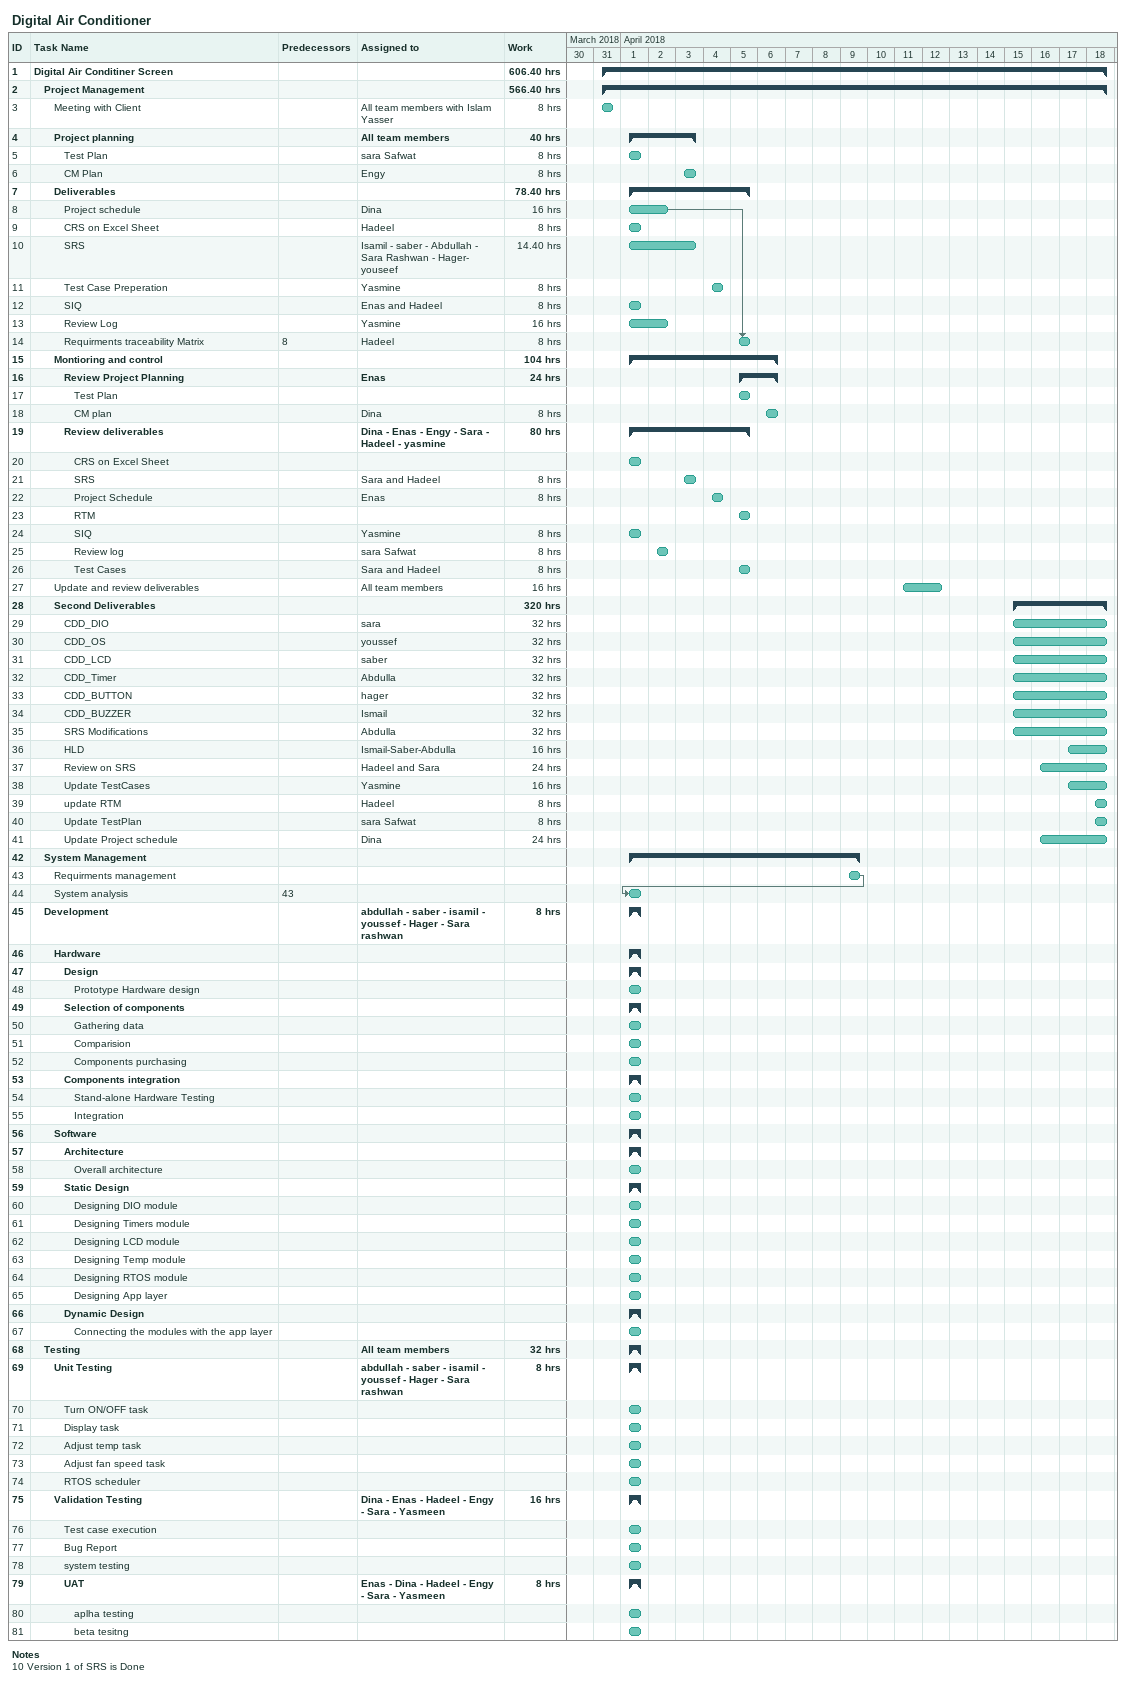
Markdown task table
Digital Air Conditioner

| ID | Level | Task | Start | Finish | Predecessors | Resources | Work (h) |
|---|---|---|---|---|---|---|---|
| 1 | 1 | **Digital Air Conditiner Screen** | 2018-03-31 | 2018-04-18 |  |  | 606.40 |
| 2 | 2 | **Project Management** | 2018-03-31 | 2018-04-18 |  |  | 566.40 |
| 3 | 3 | Meeting with Client | 2018-03-31 | 2018-03-31 |  | All team members with Islam Yasser | 8 |
| 4 | 3 | **Project planning** | 2018-04-01 | 2018-04-03 |  | All team members | 40 |
| 5 | 4 | Test Plan | 2018-04-01 | 2018-04-01 |  | sara Safwat | 8 |
| 6 | 4 | CM Plan | 2018-04-03 | 2018-04-03 |  | Engy | 8 |
| 7 | 3 | **Deliverables** | 2018-04-01 | 2018-04-05 |  |  | 78.40 |
| 8 | 4 | Project schedule | 2018-04-01 | 2018-04-02 |  | Dina | 16 |
| 9 | 4 | CRS on Excel Sheet | 2018-04-01 | 2018-04-01 |  | Hadeel | 8 |
| 10 | 4 | SRS | 2018-04-01 | 2018-04-03 |  | Isamil - saber - Abdullah - Sara Rashwan - Hager- youseef | 14.40 |
| 11 | 4 | Test Case Preperation | 2018-04-04 | 2018-04-04 |  | Yasmine | 8 |
| 12 | 4 | SIQ | 2018-04-01 | 2018-04-01 |  | Enas and Hadeel | 8 |
| 13 | 4 | Review Log | 2018-04-01 | 2018-04-02 |  | Yasmine | 16 |
| 14 | 4 | Requirments traceability Matrix | 2018-04-05 | 2018-04-05 | 8 | Hadeel | 8 |
| 15 | 3 | **Montioring and control** | 2018-04-01 | 2018-04-06 |  |  | 104 |
| 16 | 4 | **Review Project Planning** | 2018-04-05 | 2018-04-06 |  | Enas | 24 |
| 17 | 5 | Test Plan | 2018-04-05 | 2018-04-05 |  |  |  |
| 18 | 5 | CM plan | 2018-04-06 | 2018-04-06 |  | Dina | 8 |
| 19 | 4 | **Review deliverables** | 2018-04-01 | 2018-04-05 |  | Dina - Enas - Engy - Sara - Hadeel - yasmine | 80 |
| 20 | 5 | CRS on Excel Sheet | 2018-04-01 | 2018-04-01 |  |  |  |
| 21 | 5 | SRS | 2018-04-03 | 2018-04-03 |  | Sara and Hadeel | 8 |
| 22 | 5 | Project Schedule | 2018-04-04 | 2018-04-04 |  | Enas | 8 |
| 23 | 5 | RTM | 2018-04-05 | 2018-04-05 |  |  |  |
| 24 | 5 | SIQ | 2018-04-01 | 2018-04-01 |  | Yasmine | 8 |
| 25 | 5 | Review log | 2018-04-02 | 2018-04-02 |  | sara Safwat | 8 |
| 26 | 5 | Test Cases | 2018-04-05 | 2018-04-05 |  | Sara and Hadeel | 8 |
| 27 | 3 | Update and review deliverables | 2018-04-11 | 2018-04-12 |  | All team members | 16 |
| 28 | 3 | **Second Deliverables** | 2018-04-15 | 2018-04-18 |  |  | 320 |
| 29 | 4 | CDD_DIO | 2018-04-15 | 2018-04-18 |  | sara | 32 |
| 30 | 4 | CDD_OS | 2018-04-15 | 2018-04-18 |  | youssef | 32 |
| 31 | 4 | CDD_LCD | 2018-04-15 | 2018-04-18 |  | saber | 32 |
| 32 | 4 | CDD_Timer | 2018-04-15 | 2018-04-18 |  | Abdulla | 32 |
| 33 | 4 | CDD_BUTTON | 2018-04-15 | 2018-04-18 |  | hager | 32 |
| 34 | 4 | CDD_BUZZER | 2018-04-15 | 2018-04-18 |  | Ismail | 32 |
| 35 | 4 | SRS Modifications | 2018-04-15 | 2018-04-18 |  | Abdulla | 32 |
| 36 | 4 | HLD | 2018-04-17 | 2018-04-18 |  | Ismail-Saber-Abdulla | 16 |
| 37 | 4 | Review on SRS | 2018-04-16 | 2018-04-18 |  | Hadeel and Sara | 24 |
| 38 | 4 | Update TestCases | 2018-04-17 | 2018-04-18 |  | Yasmine | 16 |
| 39 | 4 | update RTM | 2018-04-18 | 2018-04-18 |  | Hadeel | 8 |
| 40 | 4 | Update TestPlan | 2018-04-18 | 2018-04-18 |  | sara Safwat | 8 |
| 41 | 4 | Update Project schedule | 2018-04-16 | 2018-04-18 |  | Dina | 24 |
| 42 | 2 | **System Management** | 2018-04-01 | 2018-04-09 |  |  |  |
| 43 | 3 | Requirments management | 2018-04-09 | 2018-04-09 |  |  |  |
| 44 | 3 | System analysis | 2018-04-01 | 2018-04-01 | 43 |  |  |
| 45 | 2 | **Development** | 2018-04-01 | 2018-04-01 |  | abdullah - saber - isamil - youssef - Hager - Sara rashwan | 8 |
| 46 | 3 | **Hardware** | 2018-04-01 | 2018-04-01 |  |  |  |
| 47 | 4 | **Design** | 2018-04-01 | 2018-04-01 |  |  |  |
| 48 | 5 | Prototype Hardware design | 2018-04-01 | 2018-04-01 |  |  |  |
| 49 | 4 | **Selection of components** | 2018-04-01 | 2018-04-01 |  |  |  |
| 50 | 5 | Gathering data | 2018-04-01 | 2018-04-01 |  |  |  |
| 51 | 5 | Comparision | 2018-04-01 | 2018-04-01 |  |  |  |
| 52 | 5 | Components purchasing | 2018-04-01 | 2018-04-01 |  |  |  |
| 53 | 4 | **Components integration** | 2018-04-01 | 2018-04-01 |  |  |  |
| 54 | 5 | Stand-alone Hardware Testing | 2018-04-01 | 2018-04-01 |  |  |  |
| 55 | 5 | Integration | 2018-04-01 | 2018-04-01 |  |  |  |
| 56 | 3 | **Software** | 2018-04-01 | 2018-04-01 |  |  |  |
| 57 | 4 | **Architecture** | 2018-04-01 | 2018-04-01 |  |  |  |
| 58 | 5 | Overall architecture | 2018-04-01 | 2018-04-01 |  |  |  |
| 59 | 4 | **Static Design** | 2018-04-01 | 2018-04-01 |  |  |  |
| 60 | 5 | Designing DIO module | 2018-04-01 | 2018-04-01 |  |  |  |
| 61 | 5 | Designing Timers module | 2018-04-01 | 2018-04-01 |  |  |  |
| 62 | 5 | Designing LCD module | 2018-04-01 | 2018-04-01 |  |  |  |
| 63 | 5 | Designing Temp module | 2018-04-01 | 2018-04-01 |  |  |  |
| 64 | 5 | Designing RTOS module | 2018-04-01 | 2018-04-01 |  |  |  |
| 65 | 5 | Designing App layer | 2018-04-01 | 2018-04-01 |  |  |  |
| 66 | 4 | **Dynamic Design** | 2018-04-01 | 2018-04-01 |  |  |  |
| 67 | 5 | Connecting the modules with the app layer | 2018-04-01 | 2018-04-01 |  |  |  |
| 68 | 2 | **Testing** | 2018-04-01 | 2018-04-01 |  | All team members | 32 |
| 69 | 3 | **Unit Testing** | 2018-04-01 | 2018-04-01 |  | abdullah - saber - isamil - youssef - Hager - Sara rashwan | 8 |
| 70 | 4 | Turn ON/OFF task | 2018-04-01 | 2018-04-01 |  |  |  |
| 71 | 4 | Display task | 2018-04-01 | 2018-04-01 |  |  |  |
| 72 | 4 | Adjust temp task | 2018-04-01 | 2018-04-01 |  |  |  |
| 73 | 4 | Adjust fan speed task | 2018-04-01 | 2018-04-01 |  |  |  |
| 74 | 4 | RTOS scheduler | 2018-04-01 | 2018-04-01 |  |  |  |
| 75 | 3 | **Validation Testing** | 2018-04-01 | 2018-04-01 |  | Dina - Enas - Hadeel - Engy - Sara - Yasmeen | 16 |
| 76 | 4 | Test case execution | 2018-04-01 | 2018-04-01 |  |  |  |
| 77 | 4 | Bug Report | 2018-04-01 | 2018-04-01 |  |  |  |
| 78 | 4 | system testing | 2018-04-01 | 2018-04-01 |  |  |  |
| 79 | 4 | **UAT** | 2018-04-01 | 2018-04-01 |  | Enas - Dina - Hadeel - Engy - Sara - Yasmeen | 8 |
| 80 | 5 | aplha testing | 2018-04-01 | 2018-04-01 |  |  |  |
| 81 | 5 | beta tesitng | 2018-04-01 | 2018-04-01 |  |  |  |

Notes
- 10: Version 1 of SRS is Done
